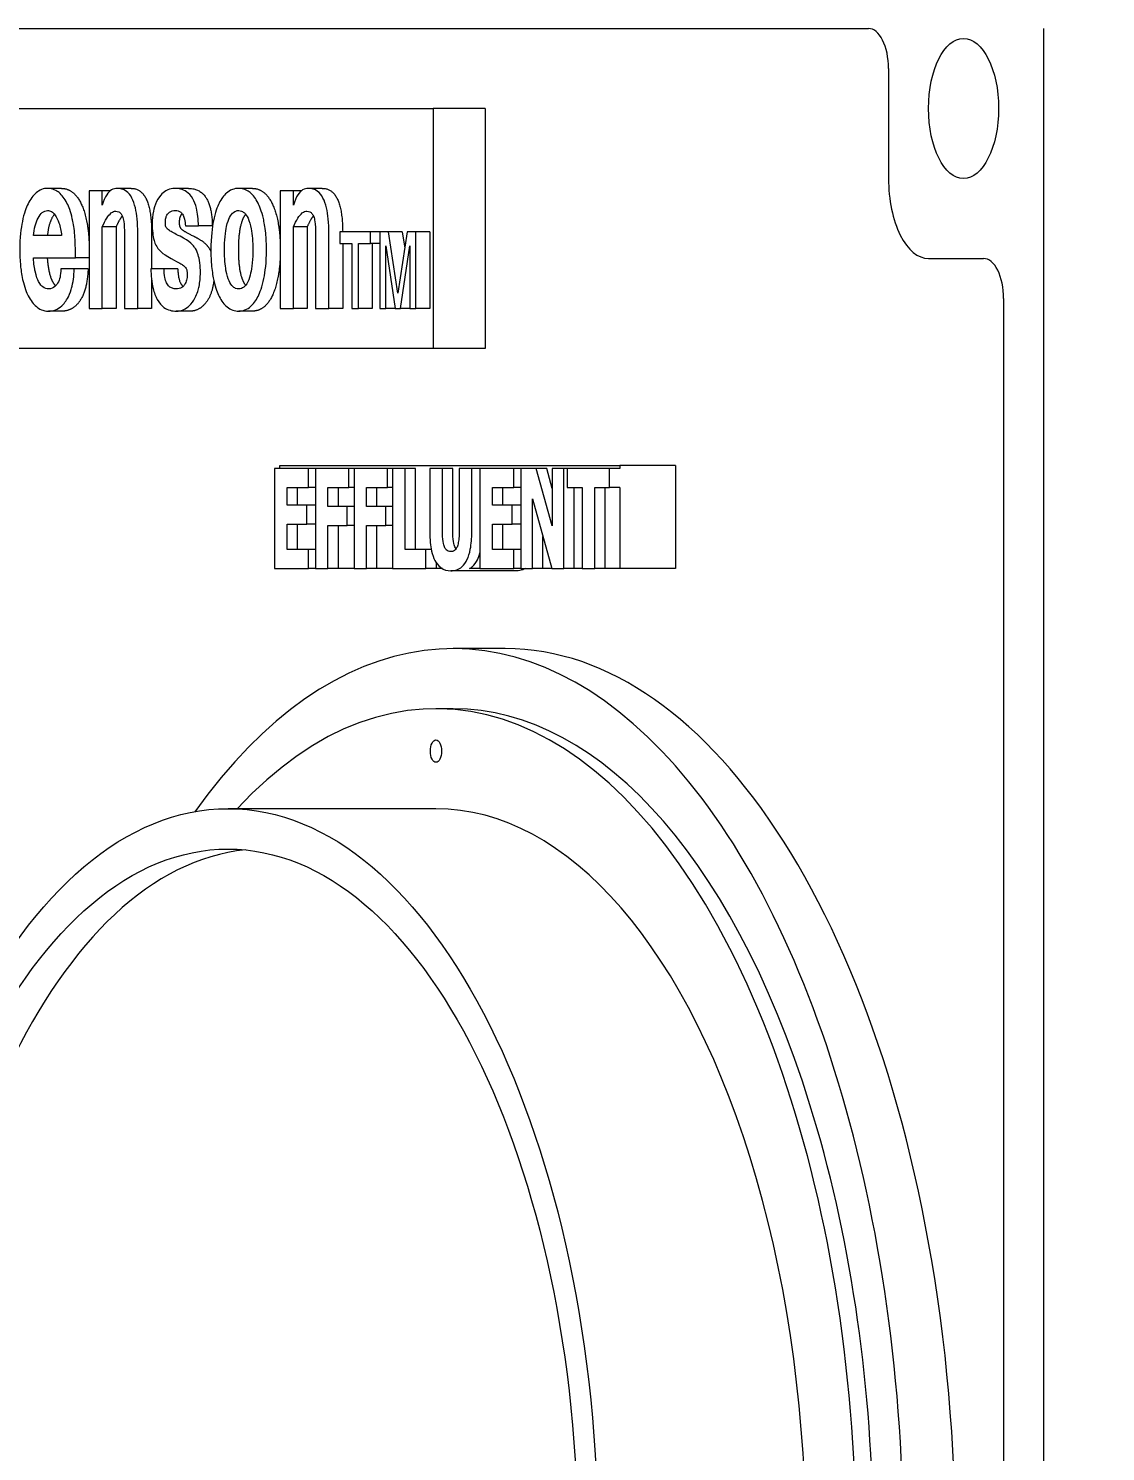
# Model space of a CAD drawing. Header units: inches. Extents: x 15 to 402, y 6 to 261.
# Drawn here: x 287.388 to 290.752, y 103.381 to 107.827 of the extents above; entities that cross this region are included whole.
import ezdxf

# ---------------------------------------------------------------- set-up
doc = ezdxf.new("R2010")
doc.units = ezdxf.units.IN
doc.header["$LTSCALE"] = 12
doc.header["$MEASUREMENT"] = 0
doc.layers.add('Dimension (ANSI)', color=7, linetype='Continuous', lineweight=25)
doc.layers.add('Visible (ANSI)', color=7, linetype='Continuous', lineweight=50)
doc.styles.add('MEMCOR Medium', font='arial.ttf')
doc.dimstyles.new('Default (ANSI)', dxfattribs={"dimscale": 12, "dimtxt": 0.15, "dimasz": 0.098425, "dimexe": 0.125, "dimexo": 0.0625, "dimgap": 0.031496, "dimtad": 0, "dimtih": 1, "dimtoh": 1, "dimdec": 4, "dimrnd": 1e-08, "dimzin": 3, "dimdsep": 46, "dimlunit": 5, "dimtxsty": 'MEMCOR Medium', "dimcen": 0.09, "dimdle": 0.393701, "dimclrd": 256, "dimclre": 256, "dimclrt": 256, "dimadec": 0, "dimazin": 1, "dimtfac": 0.8, "dimtofl": 0, "dimtmove": 0, "dimatfit": 3, "dimfxl": 1, "dimfrac": 1, "dimtolj": 1, "dimtzin": 4, "dimlwd": -1, "dimlwe": -1, "dimarcsym": 0})

# ---------------------------------------------------------------- blocks, each defined once
blk = doc.blocks.new('*D27')
at = {"layer": 'Defpoints', "color": 0, "transparency": 16777216}
for p in [(303.1786, 130.7691), (255.1653, 40.0141), (282.9742, 40.0141)]:
    blk.add_point(p, dxfattribs=at)
at = {"layer": 'Dimension (ANSI)', "transparency": 16777216}
for p, q in [((302.4286, 130.7691), (253.6653, 130.7691)), ((255.1653, 129.588), (255.1653, 91.5376)), ((255.1653, 41.1952), (255.1653, 79.2456)), ((282.2242, 40.0141), (253.6653, 40.0141))]:
    blk.add_line(p, q, dxfattribs=at)
for points in [[(254.9684, 129.588), (255.3621, 129.588), (255.1653, 130.7691)], [(254.9684, 41.1952), (255.3621, 41.1952), (255.1653, 40.0141)]]:
    blk.add_solid(points, dxfattribs=at)
at = {"layer": 'Dimension (ANSI)', "transparency": 16777216, "char_height": 1.8, "attachment_point": 5, "style": 'MEMCOR Medium'}
for s, insert in [('\\A1; \\fArial|b0|i0;\\H1.8000;90{\\H0.8x;\\S3#4;} in', (255.1653, 87.2406)), ('\\A1;[2305.2 mm]{\\P\\fArial|b0|i0;\\H1.8000;SHIPPING HEIGHT\\P\\fArial|b0|i0;\\H1.8000;REF.}', (255.1653, 81.0946))]:
    blk.add_mtext(s, dxfattribs=dict(at, insert=insert))

msp = doc.modelspace()

# ---------------------------------------------------------------- linework, layer by layer
at = {"layer": 'Visible (ANSI)', "linetype": 'Continuous', "lineweight": 18}
for p, q in [((284.105231, 107.826587), (290.011481, 107.826587)), ((290.558356, 107.826622), (290.558356, 100.326622)), ((290.073981, 107.701587), (290.073981, 107.357872)), ((285.464606, 107.576587), (288.652106, 107.576587)), ((288.652106, 107.576587), (288.652106, 106.826587)), ((288.814486, 107.576587), (288.652106, 107.576587)), ((288.814486, 107.576587), (288.814486, 106.826587)), ((287.490709, 107.327093), (287.447408, 107.327093)), ((287.708213, 107.327093), (287.664912, 107.327093)), ((287.887255, 107.327093), (287.843953, 107.327093)), ((288.087552, 107.327093), (288.04425, 107.327093)), ((288.305055, 107.327093), (288.261754, 107.327093)), ((287.618353, 107.318996), (287.577108, 107.318996)), ((287.577108, 107.318996), (287.577108, 106.951587)), ((287.618353, 107.274967), (287.618353, 107.318996)), ((287.642815, 107.318996), (287.618353, 107.318996)), ((288.215195, 107.318996), (288.17395, 107.318996)), ((288.17395, 107.318996), (288.17395, 106.951587)), ((288.239657, 107.318996), (288.215195, 107.318996)), ((288.215195, 107.274967), (288.215195, 107.318996)), ((287.618353, 106.951587), (287.618353, 107.207154)), ((287.661654, 107.207154), (287.618353, 107.207154)), ((287.661654, 107.207154), (287.661654, 106.951587)), ((287.87786, 107.209684), (287.918599, 107.209684)), ((287.9619, 107.209684), (287.918599, 107.209684)), ((288.258496, 107.207154), (288.215195, 107.207154)), ((288.215195, 106.951587), (288.215195, 107.207154)), ((288.258496, 107.207154), (288.258496, 106.951587)), ((288.456372, 107.191587), (288.360057, 107.191587)), ((288.360057, 107.191587), (288.360057, 107.154664)), ((288.484675, 107.191587), (288.456372, 107.191587)), ((288.456372, 107.154664), (288.456372, 107.191587)), ((288.511882, 107.191587), (288.484675, 107.191587)), ((288.484675, 107.191587), (288.484675, 106.951587)), ((288.555183, 107.191587), (288.511882, 107.191587)), ((288.541153, 106.999684), (288.511882, 107.191587)), ((288.57091, 107.191587), (288.541153, 106.999684)), ((288.555183, 107.191587), (288.562982, 107.140458)), ((288.597995, 107.191587), (288.57091, 107.191587)), ((288.641297, 107.191587), (288.597995, 107.191587)), ((288.597995, 106.951587), (288.597995, 107.191587)), ((288.641297, 107.191587), (288.641297, 106.951587)), ((287.491184, 107.17932), (287.403633, 107.17932)), ((287.687432, 107.185899), (287.687432, 106.951587)), ((287.72893, 106.951587), (287.72893, 107.188429)), ((287.772231, 107.188429), (287.772231, 107.076081)), ((288.284274, 107.185899), (288.284274, 106.951587)), ((288.325772, 106.951587), (288.325772, 107.188429)), ((288.360057, 107.154664), (288.397951, 107.154664)), ((288.369073, 107.154664), (288.369073, 106.951587)), ((288.397951, 107.154664), (288.397951, 106.951587)), ((288.418235, 107.154664), (288.456372, 107.154664)), ((288.418235, 106.951587), (288.418235, 107.154664)), ((288.484675, 107.154664), (288.456372, 107.154664)), ((288.461536, 107.154664), (288.461536, 106.951587)), ((288.504109, 107.147376), (288.53253, 106.951587)), ((288.504109, 106.951587), (288.504109, 107.147376)), ((288.549898, 106.951587), (288.578441, 107.147376)), ((288.578441, 107.147376), (288.578441, 106.951587)), ((287.403127, 107.109988), (287.5342, 107.109988)), ((287.5342, 107.109988), (287.5342, 107.134785)), ((287.577108, 107.109988), (287.5342, 107.109988)), ((290.198981, 107.107872), (290.370839, 107.107872)), ((287.53091, 107.076081), (287.488653, 107.076081)), ((287.574211, 107.076081), (287.53091, 107.076081)), ((287.811059, 107.076081), (287.769814, 107.076081)), ((287.85436, 107.076081), (287.811059, 107.076081)), ((287.772231, 107.042538), (287.772231, 106.951587)), ((290.433339, 106.982872), (290.433339, 101.170372)), ((287.493746, 106.94349), (287.450445, 106.94349)), ((287.577108, 106.951587), (287.618353, 106.951587)), ((287.661654, 106.951587), (287.618353, 106.951587)), ((287.687432, 106.951587), (287.72893, 106.951587)), ((287.772231, 106.951587), (287.72893, 106.951587)), ((287.892821, 106.94349), (287.84952, 106.94349)), ((288.087552, 106.94349), (288.04425, 106.94349)), ((288.17395, 106.951587), (288.215195, 106.951587)), ((288.258496, 106.951587), (288.215195, 106.951587)), ((288.284274, 106.951587), (288.325772, 106.951587)), ((288.369073, 106.951587), (288.325772, 106.951587)), ((288.397951, 106.951587), (288.418235, 106.951587)), ((288.461536, 106.951587), (288.418235, 106.951587)), ((288.484675, 106.951587), (288.504109, 106.951587)), ((288.53253, 106.951587), (288.504109, 106.951587)), ((288.53253, 106.951587), (288.549898, 106.951587)), ((288.578441, 106.951587), (288.549898, 106.951587)), ((288.578441, 106.951587), (288.597995, 106.951587)), ((288.641297, 106.951587), (288.597995, 106.951587)), ((288.652106, 106.826587), (285.99602, 106.826587)), ((288.814486, 106.826587), (288.652106, 106.826587)), ((288.262041, 106.452087), (288.156271, 106.452087)), ((288.156271, 106.452087), (288.156271, 106.139087)), ((288.172513, 106.461587), (289.235013, 106.461587)), ((288.172513, 106.452087), (288.172513, 106.461587)), ((288.284051, 106.452087), (288.262041, 106.452087)), ((288.262041, 106.39248), (288.262041, 106.452087)), ((288.388807, 106.452087), (288.284051, 106.452087)), ((288.284051, 106.452087), (288.284051, 106.139087)), ((288.404475, 106.452087), (288.388807, 106.452087)), ((288.388807, 106.39248), (288.388807, 106.452087)), ((288.509231, 106.452087), (288.404475, 106.452087)), ((288.404475, 106.452087), (288.404475, 106.139087)), ((288.524899, 106.452087), (288.509231, 106.452087)), ((288.509231, 106.39248), (288.509231, 106.452087)), ((288.564214, 106.452087), (288.524899, 106.452087)), ((288.524899, 106.452087), (288.524899, 106.139087)), ((288.59669, 106.452087), (288.564214, 106.452087)), ((288.564214, 106.198694), (288.564214, 106.452087)), ((288.59669, 106.198694), (288.59669, 106.452087)), ((288.680453, 106.452087), (288.641138, 106.452087)), ((288.641138, 106.452087), (288.641138, 106.252213)), ((288.712929, 106.452087), (288.680453, 106.452087)), ((288.680453, 106.256779), (288.680453, 106.452087)), ((288.712929, 106.256779), (288.712929, 106.452087)), ((288.772273, 106.452087), (288.732958, 106.452087)), ((288.732958, 106.452087), (288.732958, 106.256779)), ((288.772273, 106.252467), (288.772273, 106.452087)), ((288.797833, 106.452087), (288.772273, 106.452087)), ((288.903604, 106.452087), (288.797833, 106.452087)), ((288.797833, 106.452087), (288.797833, 106.139087)), ((288.925613, 106.452087), (288.903604, 106.452087)), ((288.903604, 106.39248), (288.903604, 106.452087)), ((288.973806, 106.452087), (288.925613, 106.452087)), ((288.925613, 106.452087), (288.925613, 106.139087)), ((289.006282, 106.452087), (288.973806, 106.452087)), ((289.023775, 106.272759), (288.973806, 106.452087)), ((289.023775, 106.389309), (289.006282, 106.452087)), ((289.059666, 106.452087), (289.023775, 106.452087)), ((289.023775, 106.452087), (289.023775, 106.272759)), ((289.070641, 106.452087), (289.059666, 106.452087)), ((289.059666, 106.139087), (289.059666, 106.452087)), ((289.202537, 106.452087), (289.070641, 106.452087)), ((289.070641, 106.452087), (289.070641, 106.39248)), ((289.235013, 106.452087), (289.202537, 106.452087)), ((289.202537, 106.39248), (289.202537, 106.452087)), ((289.235013, 106.461587), (289.235013, 106.452087)), ((289.408219, 106.461587), (289.235013, 106.461587)), ((289.408219, 106.452087), (289.408218, 106.139087)), ((289.408219, 106.461587), (289.408219, 106.452087)), ((288.195332, 106.337439), (288.195332, 106.39248)), ((288.195332, 106.39248), (288.262041, 106.39248)), ((288.227808, 106.337439), (288.227808, 106.39248)), ((288.284051, 106.39248), (288.262041, 106.39248)), ((288.323112, 106.33338), (288.323112, 106.39248)), ((288.323112, 106.39248), (288.388807, 106.39248)), ((288.355588, 106.33338), (288.355588, 106.39248)), ((288.404475, 106.39248), (288.388807, 106.39248)), ((288.443536, 106.39248), (288.509231, 106.39248)), ((288.443536, 106.33338), (288.443536, 106.39248)), ((288.476012, 106.33338), (288.476012, 106.39248)), ((288.524899, 106.39248), (288.509231, 106.39248)), ((288.836895, 106.337439), (288.836895, 106.39248)), ((288.836895, 106.39248), (288.903604, 106.39248)), ((288.869371, 106.337439), (288.869371, 106.39248)), ((288.925613, 106.39248), (288.903604, 106.39248)), ((289.070641, 106.39248), (289.116932, 106.39248)), ((289.092142, 106.139087), (289.092142, 106.39248)), ((289.116932, 106.39248), (289.116932, 106.139087)), ((289.156247, 106.139087), (289.156247, 106.39248)), ((289.156247, 106.39248), (289.202537, 106.39248)), ((289.188723, 106.139087), (289.188723, 106.39248)), ((289.235013, 106.39248), (289.202537, 106.39248)), ((289.235013, 106.39248), (289.235013, 106.139087)), ((288.961504, 106.139087), (288.961504, 106.357223)), ((288.961504, 106.357223), (289.021872, 106.139087)), ((288.256842, 106.337439), (288.195332, 106.337439)), ((288.284051, 106.337439), (288.256842, 106.337439)), ((288.256842, 106.277832), (288.256842, 106.337439)), ((288.383607, 106.33338), (288.323112, 106.33338)), ((288.383607, 106.273773), (288.383607, 106.33338)), ((288.404475, 106.33338), (288.383607, 106.33338)), ((288.504031, 106.33338), (288.443536, 106.33338)), ((288.504031, 106.273773), (288.504031, 106.33338)), ((288.524899, 106.33338), (288.504031, 106.33338)), ((288.898404, 106.337439), (288.836895, 106.337439)), ((288.925613, 106.337439), (288.898404, 106.337439)), ((288.898404, 106.277832), (288.898404, 106.337439)), ((288.195332, 106.198694), (288.195332, 106.277832)), ((288.195332, 106.277832), (288.256842, 106.277832)), ((288.227808, 106.198694), (288.227808, 106.277832)), ((288.284051, 106.277832), (288.256842, 106.277832)), ((288.323112, 106.139087), (288.323112, 106.273773)), ((288.323112, 106.273773), (288.383607, 106.273773)), ((288.355588, 106.139087), (288.355588, 106.273773)), ((288.404475, 106.273773), (288.383607, 106.273773)), ((288.443536, 106.139087), (288.443536, 106.273773)), ((288.443536, 106.273773), (288.504031, 106.273773)), ((288.476012, 106.139087), (288.476012, 106.273773)), ((288.524899, 106.273773), (288.504031, 106.273773)), ((288.836895, 106.277832), (288.898404, 106.277832)), ((288.836895, 106.198694), (288.836895, 106.277832)), ((288.869371, 106.198694), (288.869371, 106.277832)), ((288.925613, 106.277832), (288.898404, 106.277832)), ((288.99398, 106.139087), (288.99398, 106.239873)), ((288.262041, 106.198694), (288.195332, 106.198694)), ((288.262041, 106.139087), (288.262041, 106.198694)), ((288.284051, 106.198694), (288.262041, 106.198694)), ((288.629275, 106.198694), (288.564214, 106.198694)), ((288.645733, 106.198694), (288.629275, 106.198694)), ((288.629275, 106.139087), (288.629275, 106.198694)), ((288.903604, 106.198694), (288.836895, 106.198694)), ((288.925613, 106.198694), (288.903604, 106.198694)), ((288.903604, 106.139087), (288.903604, 106.198694)), ((288.156271, 106.139087), (288.262041, 106.139087)), ((288.284051, 106.139087), (288.262041, 106.139087)), ((288.284051, 106.139087), (288.323112, 106.139087)), ((288.355588, 106.139087), (288.323112, 106.139087)), ((288.404475, 106.139087), (288.355588, 106.139087)), ((288.404475, 106.139087), (288.443536, 106.139087)), ((288.476012, 106.139087), (288.443536, 106.139087)), ((288.524899, 106.139087), (288.476012, 106.139087)), ((288.524899, 106.139087), (288.629275, 106.139087)), ((288.661751, 106.139087), (288.629275, 106.139087)), ((288.661751, 106.139087), (288.661751, 106.157037)), ((288.680467, 106.139087), (288.661751, 106.139087)), ((288.912387, 106.132492), (288.706706, 106.132492)), ((288.797833, 106.139087), (288.765718, 106.139087)), ((288.797833, 106.139087), (288.903604, 106.139087)), ((288.925613, 106.139087), (288.903604, 106.139087)), ((288.925613, 106.139087), (288.961504, 106.139087)), ((288.99398, 106.139087), (288.961504, 106.139087)), ((289.021872, 106.139087), (288.99398, 106.139087)), ((289.021872, 106.139087), (289.059666, 106.139087)), ((289.092142, 106.139087), (289.059666, 106.139087)), ((289.116932, 106.139087), (289.092142, 106.139087)), ((289.116932, 106.139087), (289.156247, 106.139087)), ((289.188723, 106.139087), (289.156247, 106.139087)), ((289.235013, 106.139087), (289.188723, 106.139087)), ((289.245839, 106.139087), (289.235013, 106.139087)), ((289.408218, 106.139087), (289.245839, 106.139087)), ((288.876968, 105.889087), (288.714589, 105.889087)), ((288.714589, 105.701587), (288.660462, 105.701587)), ((288.660462, 105.389087), (288.010943, 105.389087))]:
    msp.add_line(p, q, dxfattribs=at)
for centre, major_axis, start_param, end_param in [((290.011481, 107.701587), (0, 0.125), 4.71238898, 6.28318531), ((290.198981, 107.357872), (0, -0.25), 4.71238898, 6.28318531), ((290.370839, 106.982872), (0, 0.125), 4.71238898, 6.28318531), ((288.714589, 103.076587), (0, 2.8125), 3.61752935, 6.89444076), ((288.660462, 103.076587), (0, 2.625), 3.09116764, 6.77611057), ((288.876968, 103.076587), (0, 2.8125), 3.61752935, 6.28318531), ((288.714589, 103.076587), (0, 2.625), 3.14159265, 6.28318531), ((288.660462, 103.076587), (0, 2.3125), 3.14159265, 6.28318531), ((288.119196, 103.076587), (0, 2.186419), 0.04953189, 3.09206076)]:
    msp.add_ellipse(centre, major_axis=major_axis, ratio=0.5, start_param=start_param, end_param=end_param, dxfattribs=at)
for centre, major_axis in [((290.308356, 107.576622), (0, 0.21875)), ((288.660462, 105.568983), (0, -0.035)), ((288.010943, 103.076587), (0, 2.3125)), ((288.010943, 103.076587), (0, 2.186419))]:
    msp.add_ellipse(centre, major_axis=major_axis, ratio=0.5, dxfattribs=at)
for points, degree, knots in [([(287.447408, 107.327093), (287.441156, 107.327093), (287.434938, 107.325981), (287.422141, 107.320911), (287.416505, 107.317109), (287.402101, 107.304709), (287.393596, 107.293396), (287.38039, 107.266726), (287.373734, 107.249481), (287.364151, 107.202257), (287.360617, 107.173925), (287.360617, 107.135291)], 3, [-1.49193162, -1.49193162, -1.49193162, -1.49193162, -1.29030138, -1.29030138, -1.0712515, -1.0712515, -0.64119148, -0.64119148, -0.29439022, -0.29439022, 0, 0, 0, 0]), ([(287.5342, 107.134785), (287.5342, 107.152261), (287.533482, 107.169791), (287.529777, 107.207339), (287.526896, 107.222227), (287.519721, 107.253978), (287.513709, 107.26967), (287.500906, 107.295308), (287.49267, 107.306056), (287.475292, 107.320346), (287.463627, 107.327093), (287.447408, 107.327093)], 3, [-0.953742878, -0.953742878, -0.953742878, -0.953742878, -0.864238922, -0.864238922, -0.757751945, -0.757751945, -0.52950742, -0.52950742, -0.247180323, -0.247180323, 0, 0, 0, 0]), ([(287.490709, 107.327093), (287.510193, 107.327093), (287.542582, 107.300777), (287.565355, 107.25017), (287.575956, 107.18789), (287.577108, 107.156646)], 2, [0, 0, 0, 1, 2, 3, 3.74559921, 3.74559921, 3.74559921]), ([(287.664912, 107.327093), (287.658895, 107.327093), (287.652899, 107.325632), (287.641793, 107.31881), (287.636861, 107.313857), (287.626625, 107.298429), (287.62203, 107.287385), (287.618353, 107.274967)], 3, [-0.286997863, -0.286997863, -0.286997863, -0.286997863, -0.195305384, -0.195305384, -0.109970073, -0.109970073, 0, 0, 0, 0]), ([(287.72893, 107.188429), (287.72893, 107.20275), (287.728418, 107.217363), (287.725956, 107.243497), (287.724201, 107.255403), (287.718875, 107.277906), (287.71532, 107.288166), (287.705873, 107.306091), (287.7002, 107.312889), (287.68478, 107.324662), (287.674698, 107.327093), (287.664912, 107.327093)], 3, [-0.549838036, -0.549838036, -0.549838036, -0.549838036, -0.440760651, -0.440760651, -0.347374274, -0.347374274, -0.251258835, -0.251258835, -0.149149172, -0.149149172, 0, 0, 0, 0]), ([(287.843953, 107.327093), (287.836831, 107.327093), (287.829711, 107.325759), (287.814819, 107.319076), (287.808696, 107.313928), (287.799727, 107.305015), (287.793391, 107.29746), (287.782605, 107.274871), (287.779608, 107.263964), (287.775262, 107.243079), (287.774115, 107.230118), (287.774115, 107.216769)], 3, [-0.380184833, -0.380184833, -0.380184833, -0.380184833, -0.319898495, -0.319898495, -0.251008997, -0.251008997, -0.172372504, -0.172372504, -0.101722902, -0.101722902, 0, 0, 0, 0]), ([(287.918599, 107.209684), (287.91847, 107.21971), (287.917939, 107.229783), (287.915864, 107.248399), (287.914426, 107.256974), (287.909621, 107.276419), (287.905854, 107.286271), (287.895379, 107.304531), (287.888648, 107.31155), (287.869687, 107.324542), (287.856399, 107.327093), (287.843953, 107.327093)], 3, [-0.545887419, -0.545887419, -0.545887419, -0.545887419, -0.469637173, -0.469637173, -0.400904814, -0.400904814, -0.30477701, -0.30477701, -0.189676686, -0.189676686, 0, 0, 0, 0]), ([(288.04425, 107.327093), (288.037604, 107.327093), (288.030975, 107.325967), (288.017159, 107.320617), (288.0112, 107.31652), (287.997786, 107.30496), (287.99003, 107.294558), (287.977479, 107.269049), (287.970809, 107.25152), (287.961268, 107.204768), (287.957459, 107.176058), (287.957459, 107.135291)], 3, [-1.56801299, -1.56801299, -1.56801299, -1.56801299, -1.35973826, -1.35973826, -1.12707481, -1.12707481, -0.69333235, -0.69333235, -0.31064426, -0.31064426, 0, 0, 0, 0]), ([(288.131042, 107.135291), (288.131042, 107.15273), (288.130327, 107.170236), (288.126645, 107.207406), (288.123799, 107.222153), (288.115943, 107.256724), (288.109389, 107.271998), (288.097748, 107.295308), (288.089512, 107.306056), (288.072134, 107.320346), (288.060469, 107.327093), (288.04425, 107.327093)], 3, [-0.854658685, -0.854658685, -0.854658685, -0.854658685, -0.788718433, -0.788718433, -0.711388555, -0.711388555, -0.52950742, -0.52950742, -0.247180323, -0.247180323, 0, 0, 0, 0]), ([(288.087552, 107.327093), (288.107035, 107.327093), (288.139424, 107.300777), (288.162197, 107.25017), (288.172798, 107.188332), (288.17395, 107.157136)], 2, [0, 0, 0, 1, 2, 3, 3.74559921, 3.74559921, 3.74559921]), ([(288.261754, 107.327093), (288.255737, 107.327093), (288.249741, 107.325632), (288.238636, 107.31881), (288.233703, 107.313857), (288.223467, 107.298429), (288.218872, 107.287385), (288.215195, 107.274967)], 3, [-0.286997863, -0.286997863, -0.286997863, -0.286997863, -0.195305384, -0.195305384, -0.109970073, -0.109970073, 0, 0, 0, 0]), ([(288.325772, 107.188429), (288.325772, 107.20275), (288.32526, 107.217363), (288.322798, 107.243497), (288.321043, 107.255403), (288.315717, 107.277906), (288.312163, 107.288166), (288.302716, 107.306091), (288.297042, 107.312889), (288.281622, 107.324662), (288.27154, 107.327093), (288.261754, 107.327093)], 3, [-0.549838036, -0.549838036, -0.549838036, -0.549838036, -0.440760651, -0.440760651, -0.347374274, -0.347374274, -0.251258835, -0.251258835, -0.149149172, -0.149149172, 0, 0, 0, 0]), ([(287.403633, 107.17932), (287.404552, 107.189886), (287.406136, 107.200107), (287.410911, 107.218779), (287.413925, 107.226891), (287.42165, 107.241765), (287.425988, 107.24747), (287.436034, 107.255816), (287.441644, 107.257761), (287.447408, 107.257761)], 3, [-0.311667492, -0.311667492, -0.311667492, -0.311667492, -0.237050543, -0.237050543, -0.16576507, -0.16576507, -0.087852602, -0.087852602, 0, 0, 0, 0]), ([(287.468967, 107.246338), (287.465301, 107.241995), (287.449971, 107.214239), (287.446934, 107.17932)], 2, [0.72451067, 0.72451067, 0.72451067, 1, 2, 2, 2]), ([(287.447408, 107.257761), (287.451512, 107.257761), (287.455579, 107.256782), (287.463301, 107.252406), (287.466831, 107.249195), (287.476202, 107.236912), (287.480416, 107.226515), (287.487016, 107.207195), (287.489682, 107.193694), (287.491184, 107.17932)], 3, [-0.251457438, -0.251457438, -0.251457438, -0.251457438, -0.21404187, -0.21404187, -0.178283825, -0.178283825, -0.111899249, -0.111899249, 0, 0, 0, 0]), ([(287.618353, 107.207154), (287.622545, 107.21685), (287.62721, 107.226191), (287.63654, 107.240616), (287.6412, 107.246324), (287.650761, 107.25377), (287.655478, 107.255737), (287.660357, 107.255737)], 3, [-0.254147783, -0.254147783, -0.254147783, -0.254147783, -0.156374809, -0.156374809, -0.074354364, -0.074354364, 0, 0, 0, 0]), ([(287.660357, 107.255737), (287.663449, 107.255737), (287.666635, 107.255231), (287.67224, 107.252664), (287.674762, 107.250808), (287.679177, 107.245245), (287.680633, 107.242193), (287.683393, 107.234846), (287.684563, 107.229075), (287.686923, 107.212337), (287.687432, 107.199008), (287.687432, 107.185899)], 3, [-0.243715019, -0.243715019, -0.243715019, -0.243715019, -0.209104446, -0.209104446, -0.179401679, -0.179401679, -0.150757457, -0.150757457, -0.099891353, -0.099891353, 0, 0, 0, 0]), ([(287.81536, 107.22183), (287.81536, 107.22399), (287.815465, 107.226137), (287.815919, 107.230275), (287.816254, 107.232226), (287.817552, 107.237595), (287.818759, 107.240595), (287.822455, 107.247154), (287.825277, 107.250133), (287.833747, 107.256459), (287.84021, 107.257761), (287.846231, 107.257761)], 3, [-0.199332402, -0.199332402, -0.199332402, -0.199332402, -0.182867861, -0.182867861, -0.167049192, -0.167049192, -0.137423155, -0.137423155, -0.091748754, -0.091748754, 0, 0, 0, 0]), ([(287.846231, 107.257761), (287.852286, 107.257761), (287.858236, 107.256308), (287.86596, 107.25017), (287.868415, 107.247333), (287.872581, 107.239849), (287.874183, 107.23549), (287.876905, 107.22401), (287.877634, 107.216858), (287.87786, 107.209684)], 3, [-0.223385569, -0.223385569, -0.223385569, -0.223385569, -0.140059831, -0.140059831, -0.096765916, -0.096765916, -0.05477189, -0.05477189, 0, 0, 0, 0]), ([(287.867236, 107.248401), (287.867123, 107.248274), (287.858662, 107.23853), (287.858662, 107.22183)], 2, [0.98662295, 0.98662295, 0.98662295, 1, 2, 2, 2]), ([(287.999969, 107.135291), (287.999969, 107.148774), (288.00041, 107.162753), (288.002895, 107.189739), (288.004728, 107.19992), (288.009496, 107.221075), (288.012908, 107.229629), (288.020186, 107.244212), (288.024433, 107.248868), (288.033066, 107.25596), (288.038605, 107.257761), (288.04425, 107.257761)], 3, [-0.22807944, -0.22807944, -0.22807944, -0.22807944, -0.205294754, -0.205294754, -0.181748055, -0.181748055, -0.142221383, -0.142221383, -0.086038211, -0.086038211, 0, 0, 0, 0]), ([(288.065861, 107.246273), (288.060258, 107.239297), (288.049849, 107.21272), (288.04327, 107.167174), (288.04327, 107.135291)], 2, [1.2494863, 1.2494863, 1.2494863, 2, 3, 4, 4, 4]), ([(288.04425, 107.257761), (288.047362, 107.257761), (288.050455, 107.257185), (288.05732, 107.254335), (288.06015, 107.25207), (288.066364, 107.246425), (288.070152, 107.240815), (288.077757, 107.224375), (288.080889, 107.213035), (288.086807, 107.182257), (288.088532, 107.161038), (288.088532, 107.135291)], 3, [-0.485256347, -0.485256347, -0.485256347, -0.485256347, -0.453784115, -0.453784115, -0.414355835, -0.414355835, -0.320828378, -0.320828378, -0.196193606, -0.196193606, 0, 0, 0, 0]), ([(288.215195, 107.207154), (288.219387, 107.21685), (288.224052, 107.226191), (288.233382, 107.240616), (288.238042, 107.246324), (288.247603, 107.25377), (288.25232, 107.255737), (288.257199, 107.255737)], 3, [-0.254147783, -0.254147783, -0.254147783, -0.254147783, -0.156374809, -0.156374809, -0.074354364, -0.074354364, 0, 0, 0, 0]), ([(288.257199, 107.255737), (288.260291, 107.255737), (288.263477, 107.255231), (288.269082, 107.252664), (288.271604, 107.250808), (288.276019, 107.245245), (288.277475, 107.242193), (288.280235, 107.234846), (288.281405, 107.229075), (288.283765, 107.212337), (288.284274, 107.199008), (288.284274, 107.185899)], 3, [-0.243715019, -0.243715019, -0.243715019, -0.243715019, -0.209104446, -0.209104446, -0.179401679, -0.179401679, -0.150757457, -0.150757457, -0.099891353, -0.099891353, 0, 0, 0, 0]), ([(287.774115, 107.216769), (287.774115, 107.206947), (287.774525, 107.196864), (287.776451, 107.180168), (287.777787, 107.172184), (287.783628, 107.152474), (287.787835, 107.145493), (287.794597, 107.135411), (287.802045, 107.124168), (287.833832, 107.107963)], 3, [-1.28758631, -1.28758631, -1.28758631, -1.28758631, -1.00763885, -1.00763885, -0.79953504, -0.79953504, -0.49991727, -0.49991727, 0, 0, 0, 0]), ([(287.86116, 107.177295), (287.843549, 107.185749), (287.834271, 107.190996), (287.823362, 107.198613), (287.820762, 107.201088), (287.818205, 107.204521), (287.817418, 107.205751), (287.816546, 107.207821), (287.816287, 107.208594), (287.815346, 107.213297), (287.81536, 107.217666), (287.81536, 107.22183)], 3, [-0.131420243, -0.131420243, -0.131420243, -0.131420243, -0.085737183, -0.085737183, -0.052375851, -0.052375851, -0.038599816, -0.038599816, -0.031728135, -0.031728135, 0, 0, 0, 0]), ([(287.924672, 107.063429), (287.924672, 107.073726), (287.924193, 107.084159), (287.921577, 107.105526), (287.919585, 107.113517), (287.914145, 107.131101), (287.909682, 107.138317), (287.902982, 107.147952), (287.893899, 107.161532), (287.86116, 107.177295)], 3, [-1.26579165, -1.26579165, -1.26579165, -1.26579165, -1.09964579, -1.09964579, -0.91097669, -0.91097669, -0.51319308, -0.51319308, 0, 0, 0, 0]), ([(287.904461, 107.177295), (287.918125, 107.170716), (287.942417, 107.154016), (287.954648, 107.13567), (287.957488, 107.129103)], 2, [0, 0, 0, 1, 2, 2.42166157, 2.42166157, 2.42166157]), ([(287.360617, 107.135291), (287.360617, 107.118528), (287.361272, 107.101637), (287.363911, 107.074294), (287.365795, 107.059177), (287.375094, 107.01743), (287.381804, 107.00148), (287.394263, 106.976601), (287.402844, 106.965404), (287.420772, 106.950724), (287.433042, 106.94349), (287.450445, 106.94349)], 3, [-1.15207317, -1.15207317, -1.15207317, -1.15207317, -0.93289171, -0.93289171, -0.78803686, -0.78803686, -0.5752915, -0.5752915, -0.26521632, -0.26521632, 0, 0, 0, 0]), ([(287.450445, 107.012822), (287.444435, 107.012822), (287.438479, 107.014581), (287.429209, 107.021785), (287.424338, 107.026714), (287.416446, 107.041912), (287.412342, 107.051193), (287.407184, 107.075088), (287.403912, 107.091666), (287.403127, 107.109988)], 3, [-1.96156648, -1.96156648, -1.96156648, -1.96156648, -1.05825772, -1.05825772, -0.46701751, -0.46701751, -0.14011971, -0.14011971, 0, 0, 0, 0]), ([(287.446428, 107.109988), (287.447187, 107.092275), (287.455284, 107.051283), (287.466428, 107.028551), (287.472199, 107.022538)], 2, [0, 0, 0, 1, 2, 2.7615593, 2.7615593, 2.7615593]), ([(287.833832, 107.107963), (287.861018, 107.093356), (287.866058, 107.090219), (287.872756, 107.085669), (287.876066, 107.082878), (287.879602, 107.078044), (287.880606, 107.076407), (287.881813, 107.073408), (287.882363, 107.071739), (287.883284, 107.06538), (287.883427, 107.061427), (287.883427, 107.057862)], 3, [-0.257258169, -0.257258169, -0.257258169, -0.257258169, -0.188139614, -0.188139614, -0.088980101, -0.088980101, -0.05025383, -0.05025383, -0.027166149, -0.027166149, 0, 0, 0, 0]), ([(287.957459, 107.135291), (287.957459, 107.117869), (287.958139, 107.100304), (287.961575, 107.064786), (287.964118, 107.050513), (287.972027, 107.015134), (287.978342, 106.999714), (287.990546, 106.975293), (287.998806, 106.964515), (288.019586, 106.947446), (288.031793, 106.94349), (288.04425, 106.94349)], 3, [-0.559807611, -0.559807611, -0.559807611, -0.559807611, -0.508752242, -0.508752242, -0.453813618, -0.453813618, -0.343491309, -0.343491309, -0.189844967, -0.189844967, 0, 0, 0, 0]), ([(288.04425, 107.012822), (288.041009, 107.012822), (288.037766, 107.013386), (288.030786, 107.016275), (288.027973, 107.018556), (288.021472, 107.024727), (288.017487, 107.030909), (288.011001, 107.045294), (288.007501, 107.055168), (288.00189, 107.086989), (287.999969, 107.107125), (287.999969, 107.135291)], 3, [-0.87203894, -0.87203894, -0.87203894, -0.87203894, -0.787716776, -0.787716776, -0.686621698, -0.686621698, -0.437031514, -0.437031514, -0.214626715, -0.214626715, 0, 0, 0, 0]), ([(288.04327, 107.135291), (288.04327, 107.103409), (288.049849, 107.05685), (288.060284, 107.031095), (288.065855, 107.024197)], 2, [0, 0, 0, 1, 2, 2.75490907, 2.75490907, 2.75490907]), ([(288.04425, 106.94349), (288.050772, 106.94349), (288.05727, 106.944603), (288.071038, 106.949913), (288.07695, 106.954025), (288.090288, 106.965386), (288.09816, 106.975933), (288.110866, 107.001703), (288.117653, 107.019399), (288.127261, 107.066457), (288.131042, 107.09509), (288.131042, 107.135291)], 3, [-1.52764829, -1.52764829, -1.52764829, -1.52764829, -1.33812293, -1.33812293, -1.12021306, -1.12021306, -0.68610543, -0.68610543, -0.3063334, -0.3063334, 0, 0, 0, 0]), ([(288.088532, 107.135291), (288.088532, 107.121727), (288.088053, 107.107799), (288.085383, 107.079916), (288.08337, 107.069373), (288.079918, 107.054156), (288.077092, 107.043961), (288.068388, 107.026515), (288.064187, 107.021815), (288.055442, 107.014625), (288.0499, 107.012822), (288.04425, 107.012822)], 3, [-0.322924908, -0.322924908, -0.322924908, -0.322924908, -0.268030343, -0.268030343, -0.208102325, -0.208102325, -0.144086963, -0.144086963, -0.086096364, -0.086096364, 0, 0, 0, 0]), ([(288.17395, 107.113442), (288.172782, 107.081837), (288.161944, 107.019907), (288.139171, 106.969299), (288.106782, 106.94349), (288.087552, 106.94349)], 2, [0.25179148, 0.25179148, 0.25179148, 1, 2, 3, 4, 4, 4]), ([(287.450445, 106.94349), (287.457807, 106.94349), (287.465129, 106.944828), (287.478006, 106.950073), (287.484959, 106.953885), (287.497819, 106.965762), (287.505295, 106.974147), (287.517791, 106.999498), (287.521085, 107.01031), (287.527033, 107.0318), (287.529607, 107.052914), (287.53091, 107.076081)], 3, [-0.510586724, -0.510586724, -0.510586724, -0.510586724, -0.395857325, -0.395857325, -0.305816844, -0.305816844, -0.233792858, -0.233792858, -0.177640706, -0.177640706, 0, 0, 0, 0]), ([(287.488653, 107.076081), (287.488407, 107.065241), (287.48767, 107.055815), (287.486018, 107.047948), (287.484781, 107.042178), (287.478269, 107.029212), (287.474292, 107.024101), (287.465321, 107.016627), (287.45864, 107.012822), (287.450445, 107.012822)], 3, [-1.35675121, -1.35675121, -1.35675121, -1.35675121, -0.38738366, -0.38738366, -0.25082013, -0.25082013, -0.12489258, -0.12489258, 0, 0, 0, 0]), ([(287.769814, 107.076081), (287.770462, 107.054857), (287.772569, 107.033464), (287.780332, 107.001224), (287.784523, 106.989685), (287.795969, 106.968819), (287.803112, 106.960831), (287.823022, 106.94639), (287.836599, 106.94349), (287.84952, 106.94349)], 3, [-0.594380343, -0.594380343, -0.594380343, -0.594380343, -0.432514362, -0.432514362, -0.322211878, -0.322211878, -0.196916309, -0.196916309, 0, 0, 0, 0]), ([(287.849267, 107.012822), (287.84524, 107.012822), (287.841118, 107.013363), (287.833792, 107.01598), (287.830449, 107.017842), (287.82428, 107.023421), (287.82149, 107.027067), (287.816713, 107.036626), (287.814901, 107.042242), (287.81183, 107.057208), (287.811134, 107.066713), (287.811059, 107.076081)], 3, [-0.287669746, -0.287669746, -0.287669746, -0.287669746, -0.226284129, -0.226284129, -0.174290962, -0.174290962, -0.123175282, -0.123175282, -0.071392159, -0.071392159, 0, 0, 0, 0]), ([(287.883427, 107.057862), (287.883427, 107.054851), (287.883268, 107.051869), (287.882587, 107.046067), (287.882083, 107.04332), (287.880072, 107.035429), (287.878144, 107.030949), (287.874258, 107.024334), (287.87157, 107.020394), (287.861296, 107.01386), (287.855013, 107.012822), (287.849267, 107.012822)], 3, [-0.374073525, -0.374073525, -0.374073525, -0.374073525, -0.320709979, -0.320709979, -0.268475703, -0.268475703, -0.163784914, -0.163784914, -0.087573633, -0.087573633, 0, 0, 0, 0]), ([(287.84952, 106.94349), (287.856747, 106.94349), (287.863974, 106.944769), (287.878997, 106.951089), (287.885216, 106.955916), (287.89673, 106.966633), (287.903201, 106.975068), (287.915036, 106.998395), (287.918458, 107.011199), (287.923317, 107.034449), (287.924672, 107.048674), (287.924672, 107.063429)], 3, [-0.343256409, -0.343256409, -0.343256409, -0.343256409, -0.303581547, -0.303581547, -0.258977781, -0.258977781, -0.192017911, -0.192017911, -0.112431426, -0.112431426, 0, 0, 0, 0]), ([(287.966669, 107.039102), (287.965341, 107.027094), (287.957346, 106.993591), (287.937356, 106.961708), (287.909522, 106.94349), (287.892821, 106.94349)], 2, [0.49541811, 0.49541811, 0.49541811, 1, 2, 3, 4, 4, 4]), ([(288.706706, 106.192099), (288.704082, 106.192099), (288.701411, 106.192523), (288.696626, 106.194565), (288.694464, 106.196022), (288.690357, 106.200449), (288.688522, 106.203401), (288.685612, 106.210446), (288.683985, 106.215514), (288.680974, 106.233856), (288.680453, 106.245783), (288.680453, 106.256779)], 3, [-0.357819749, -0.357819749, -0.357819749, -0.357819749, -0.281802872, -0.281802872, -0.21609433, -0.21609433, -0.146681317, -0.146681317, -0.083787292, -0.083787292, 0, 0, 0, 0]), ([(288.732958, 106.256779), (288.732958, 106.249208), (288.732722, 106.24134), (288.731532, 106.22786), (288.730696, 106.221758), (288.728154, 106.211092), (288.72669, 106.207192), (288.723111, 106.200431), (288.720851, 106.197744), (288.714686, 106.193062), (288.710632, 106.192099), (288.706706, 106.192099)], 3, [-0.217363441, -0.217363441, -0.217363441, -0.217363441, -0.17163752, -0.17163752, -0.134758966, -0.134758966, -0.100390194, -0.100390194, -0.059831536, -0.059831536, 0, 0, 0, 0]), ([(288.722941, 106.200656), (288.721653, 106.202483), (288.720493, 106.204623), (288.718088, 106.210446), (288.716461, 106.215514), (288.71345, 106.233856), (288.712929, 106.245783), (288.712929, 106.256779)], 3, [-0.193139977, -0.193139977, -0.193139977, -0.193139977, -0.146681317, -0.146681317, -0.083787292, -0.083787292, 0, 0, 0, 0]), ([(288.641138, 106.252213), (288.641138, 106.241708), (288.641544, 106.231108), (288.643422, 106.211576), (288.644777, 106.202572), (288.649313, 106.182778), (288.652825, 106.172843), (288.660684, 106.158114), (288.666223, 106.149348), (288.68512, 106.135068), (288.696097, 106.132492), (288.706706, 106.132492)], 3, [-0.821877976, -0.821877976, -0.821877976, -0.821877976, -0.654433498, -0.654433498, -0.504909579, -0.504909579, -0.307478412, -0.307478412, -0.16166829, -0.16166829, 0, 0, 0, 0]), ([(288.706706, 106.132492), (288.713042, 106.132492), (288.719482, 106.13338), (288.731138, 106.137575), (288.736488, 106.140579), (288.748759, 106.15141), (288.753745, 106.159336), (288.761926, 106.176196), (288.765363, 106.187173), (288.771071, 106.216204), (288.772273, 106.234469), (288.772273, 106.252467)], 3, [-0.433604472, -0.433604472, -0.433604472, -0.433604472, -0.370673963, -0.370673963, -0.316022801, -0.316022801, -0.237534002, -0.237534002, -0.137141706, -0.137141706, 0, 0, 0, 0]), ([(288.765718, 106.139087), (288.768543, 106.140696), (288.771316, 106.142656), (288.781235, 106.15141), (288.786221, 106.159336), (288.793041, 106.173393), (288.795701, 106.180801), (288.797833, 106.188882)], 3, [-0.345147629, -0.345147629, -0.345147629, -0.345147629, -0.316022801, -0.316022801, -0.237534002, -0.237534002, -0.166888308, -0.166888308, -0.166888308, -0.166888308]), ([(288.938923, 106.139087), (288.936447, 106.137677), (288.933932, 106.136536), (288.925163, 106.13338), (288.918723, 106.132492), (288.912387, 106.132492)], 3, [0.3451476286, 0.3451476286, 0.3451476286, 0.3451476286, 0.370673963, 0.370673963, 0.4336044716, 0.4336044716, 0.4336044716, 0.4336044716])]:
    msp.add_open_spline(points, degree=degree, knots=knots, dxfattribs=at)
for points in [[(287.708213, 107.327093), (287.772231, 107.327093), (287.772231, 107.188429)], [(287.887255, 107.327093), (287.960382, 107.327093), (287.9619, 107.209684)], [(288.305055, 107.327093), (288.36834, 107.327093), (288.369065, 107.191587)], [(287.680863, 107.241428), (287.671259, 107.229371), (287.661654, 107.207154)], [(288.277705, 107.241428), (288.268101, 107.229371), (288.258496, 107.207154)], [(287.858662, 107.22183), (287.858662, 107.213227), (287.86018, 107.205635), (287.867518, 107.197538), (287.885483, 107.186405), (287.904461, 107.177295)], [(287.574211, 107.076081), (287.571934, 107.035595), (287.558017, 106.989542), (287.536762, 106.959178), (287.509181, 106.94349), (287.493746, 106.94349)], [(287.85436, 107.076081), (287.85469, 107.034875), (287.870802, 107.02051)]]:
    msp.add_open_spline(points, degree=2, dxfattribs=at)

# ---------------------------------------------------------------- dimensions: what is measured, and where the dimension line sits
at = {"layer": 'Dimension (ANSI)'}
dim = msp.add_linear_dim(base=(255.165265, 40.014122), p1=(303.178631, 130.769122), p2=(282.97425, 40.014122), angle=90, text=' \\fArial|b0|i0;\\H1.8000;<> in\\X[2305.2 mm]{\\P\\fArial|b0|i0;\\H1.8000;SHIPPING HEIGHT\\P\\fArial|b0|i0;\\H1.8000;REF.}', dimstyle='Default (ANSI)', override={"dimgap": 0.031496, "dimdec": 4, "dimpost": '', "dimtol": 0, "dimlim": 0, "dimtp": 0, "dimtm": 0, "dimtdec": 2, "dimatfit": 1}, dxfattribs=at)
dim.commit()
dim.dimension.update_dxf_attribs({"geometry": '*D27', "text_midpoint": (255.165265, 85.391622), "dimtype": 160})

doc.saveas('drawing.dxf')
